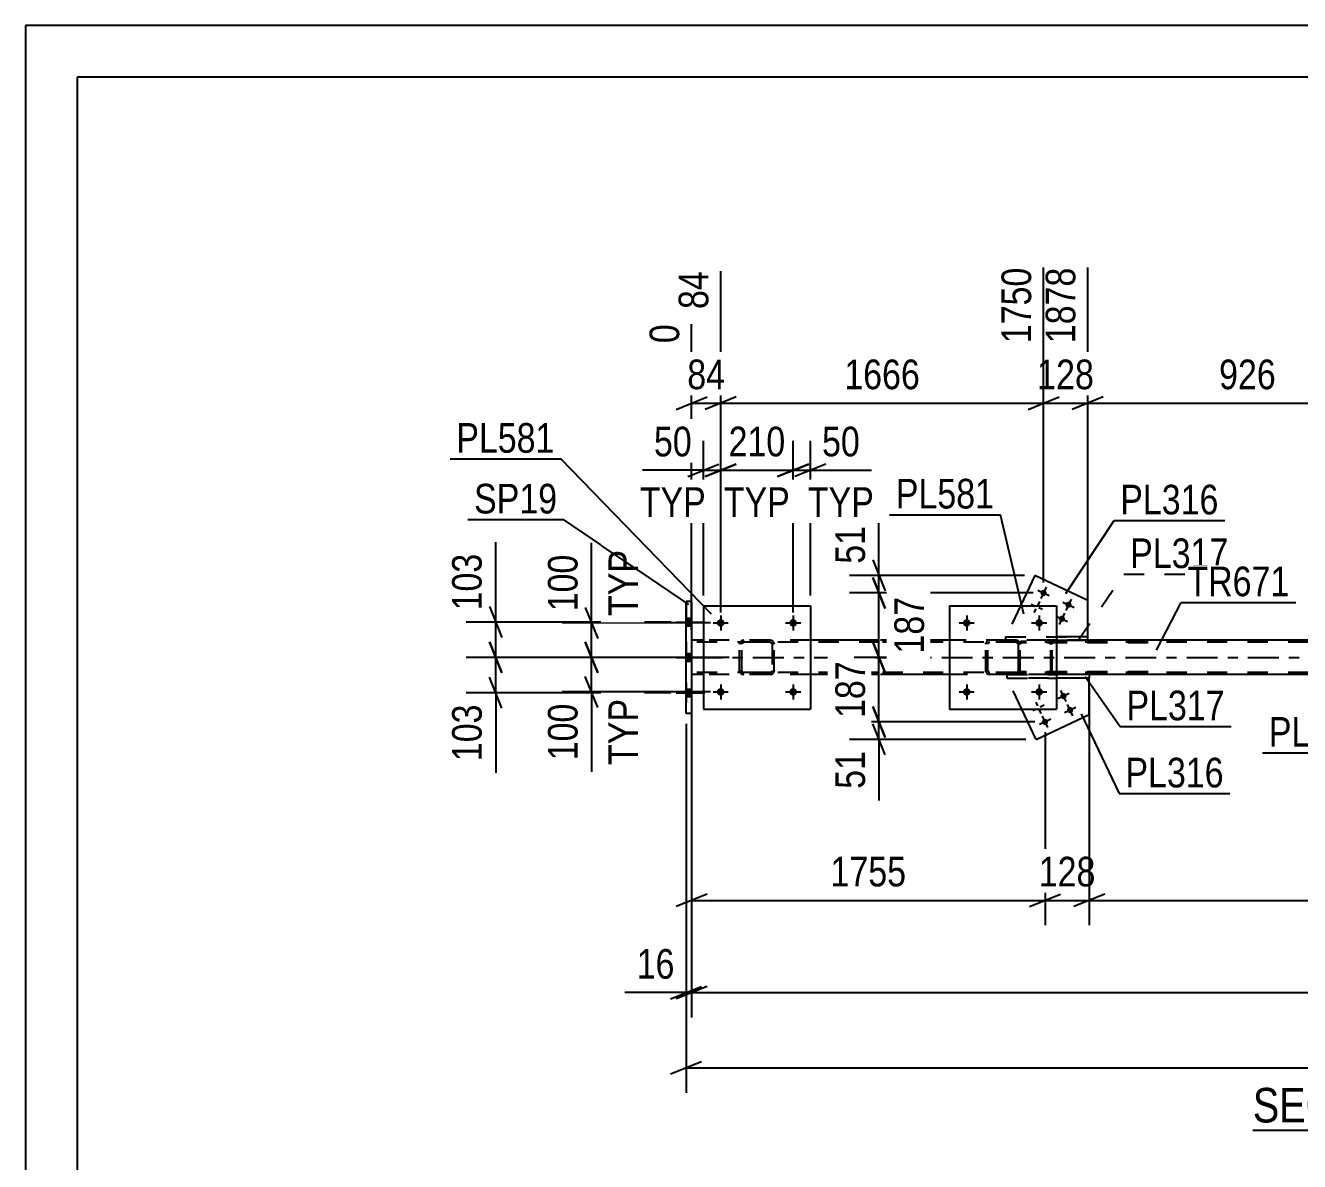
# Model space of a CAD drawing. Header units: millimetres. Extents: x 0 to 594, y 0 to 420.
# Drawn here: x 0 to 123.1, y 310.2 to 420 of the extents above; entities that cross this region are included whole.
import ezdxf

# ---------------------------------------------------------------- set-up
doc = ezdxf.new("R2010")
doc.units = ezdxf.units.MM
doc.linetypes.add('DXK_LINE_DOT2', pattern=[3.9198, 1.9599, -1.9599])
doc.linetypes.add('DXK_LINE_DOT3', pattern=[5.9187, 2.979, -0.9799, 0.9799, -0.9799])
doc.styles.add('Arial Narrow', font='ARIALN.TTF', dxfattribs={"height": 0.2})

# ---------------------------------------------------------------- blocks, each defined once
blk = doc.blocks.new('Unknown-570345859-1135')
at = {"color": 5, "linetype": 'Continuous'}
for p, q in [((594, 420), (0, 420)), ((0, 420), (0, 0)), ((589, 415), (5, 415)), ((5, 415), (5, 5))]:
    blk.add_line(p, q, dxfattribs=at)
blk = doc.blocks.new('Unknown-570345859-11 - 4069')
at = {"color": 6, "linetype": 'Continuous'}
blk.add_line((118.58, 313.21), (146.22, 313.21), dxfattribs=at)
at = {"color": 0, "linetype": 'Continuous'}
for points in [[(136.69, 313.96), (136.69, 317.46), (118.58, 317.46), (118.58, 313.96)], [(140.29, 313.96), (140.29, 317.46), (137.74, 317.46), (137.74, 313.96)], [(142.62, 313.96), (142.62, 317.46), (141.34, 317.46), (141.34, 313.96)], [(146.22, 313.96), (146.22, 317.46), (143.67, 317.46), (143.67, 313.96)]]:
    blk.add_wipeout(points, dxfattribs=at)
at = {"color": 7, "linetype": 'Continuous', "style": 'Arial Narrow'}
for s, p in [('SECTION ', (118.58, 313.96)), ('A', (137.74, 313.96)), ('A', (143.67, 313.96)), ('-', (141.34, 313.96))]:
    blk.add_text(s, height=3.34, dxfattribs=at).set_placement(p)
blk = doc.blocks.new('Bolt-570345859-4211 - 4069')
at = {"linetype": 'Continuous'}
for points in [[(67.54, 355.58, -1), (66.8, 355.58, -1)], [(74.54, 355.58, -1), (73.8, 355.58, -1)]]:
    blk.add_hatch(color=1, dxfattribs=at).paths.add_polyline_path(points)
at = {"color": 1, "linetype": 'Continuous'}
for p, q in [((67.17, 356.31), (67.17, 354.85)), ((74.17, 356.31), (74.17, 354.85)), ((66.44, 355.58), (67.9, 355.58)), ((73.44, 355.58), (74.9, 355.58))]:
    blk.add_line(p, q, dxfattribs=at)
blk = doc.blocks.new('Part-570345859-4205 - 4069')
at = {"color": 7, "linetype": 'DXK_LINE_DOT2'}
for p, q in [((69, 360.18), (69.03, 360.33)), ((69.03, 360.33), (69, 360.18)), ((69, 357.65), (69, 360.18)), ((69.2, 360.18), (69.22, 360.26)), ((69.2, 357.65), (69.2, 360.18)), ((69.22, 360.26), (69.26, 360.32)), ((69.25, 360.55), (69.4, 360.58)), ((69.4, 360.58), (69.25, 360.55)), ((69.26, 360.32), (69.33, 360.36)), ((69.33, 360.36), (69.4, 360.38)), ((71.94, 360.58), (69.4, 360.58)), ((71.94, 360.38), (69.4, 360.38)), ((71.94, 360.58), (72.09, 360.55)), ((72.09, 360.55), (71.94, 360.58)), ((71.94, 360.38), (72.01, 360.36)), ((72.01, 360.36), (72.08, 360.32)), ((72.08, 360.32), (72.12, 360.26)), ((72.12, 360.26), (72.14, 360.18)), ((72.14, 360.18), (72.14, 357.65)), ((72.31, 360.33), (72.34, 360.18)), ((72.34, 360.18), (72.31, 360.33)), ((72.34, 357.65), (72.34, 360.18)), ((69.03, 357.49), (69, 357.65)), ((69, 357.65), (69.03, 357.49)), ((69.22, 357.57), (69.2, 357.65)), ((69.26, 357.5), (69.22, 357.57)), ((69.4, 357.25), (69.25, 357.28)), ((69.25, 357.28), (69.4, 357.25)), ((69.33, 357.46), (69.26, 357.5)), ((69.4, 357.45), (69.33, 357.46)), ((71.94, 357.45), (69.4, 357.45)), ((71.94, 357.25), (69.4, 357.25)), ((72.01, 357.46), (71.94, 357.45)), ((72.09, 357.28), (71.94, 357.25)), ((71.94, 357.25), (72.09, 357.28)), ((72.08, 357.5), (72.01, 357.46)), ((72.12, 357.57), (72.08, 357.5)), ((72.14, 357.65), (72.12, 357.57)), ((72.34, 357.65), (72.31, 357.49)), ((72.31, 357.49), (72.34, 357.65))]:
    blk.add_line(p, q, dxfattribs=at)
at = {"color": 7, "linetype": 'DXK_LINE_DOT3'}
blk.add_line((70.67, 358.91), (70.67, 358.91), dxfattribs=at)
at = {"color": 7, "linetype": 'DXK_LINE_DOT2'}
for centre, start, end in [((69.4, 360.18), 112.5, 157.5), ((69.4, 360.18), 112.5, 157.5), ((71.94, 360.18), 22.5, 67.5), ((71.94, 360.18), 22.5, 67.5), ((69.4, 357.65), 202.5, 247.5), ((69.4, 357.65), 202.5, 247.5), ((71.94, 357.65), 292.5, 337.5), ((71.94, 357.65), 292.5, 337.5)]:
    blk.add_arc(centre, 0.4, start, end, dxfattribs=at)
blk = doc.blocks.new('Bolt-570345859-4085 - 4069')
at = {"linetype": 'Continuous'}
for points in [[(100.01, 355.05, -1), (100.56, 355.31, -1)], [(100.65, 353.69, -1), (101.2, 353.95, -1)], [(98.24, 352.55, -1), (98.78, 352.81, -1)]]:
    blk.add_hatch(color=1, dxfattribs=at).paths.add_polyline_path(points)
at = {"color": 1, "linetype": 'Continuous'}
for p, q in [((97.62, 354.58), (97.79, 354.22)), ((100.83, 355.43), (99.74, 354.92)), ((100.54, 354.64), (100.03, 355.72)), ((97.33, 353.78), (97.69, 353.95)), ((98.13, 353.5), (97.96, 353.86)), ((98.42, 354.3), (98.05, 354.12)), ((101.47, 354.08), (100.38, 353.57)), ((101.18, 353.28), (100.67, 354.36)), ((99.06, 352.94), (97.97, 352.43)), ((98.77, 352.14), (98.26, 353.23))]:
    blk.add_line(p, q, dxfattribs=at)
blk = doc.blocks.new('Part-570345859-4092 - 4069')
at = {"color": 7, "linetype": 'DXK_LINE_DOT2'}
for p, q in [((94.86, 356.91), (94.86, 357.25)), ((94.86, 357.25), (99.6, 357.25)), ((94.86, 356.91), (99.6, 356.91))]:
    blk.add_line(p, q, dxfattribs=at)
at = {"color": 2, "linetype": 'Continuous'}
for p, q in [((102.78, 357.25), (99.6, 357.25)), ((102.78, 357.25), (102.78, 356.91)), ((102.78, 356.91), (99.6, 356.91))]:
    blk.add_line(p, q, dxfattribs=at)
blk = doc.blocks.new('Bolt-570345859-4136 - 4069')
at = {"linetype": 'Continuous'}
for points in [[(91.3, 355.58, -1), (90.57, 355.58, -1)], [(98.3, 355.58, -1), (97.57, 355.58, -1)]]:
    blk.add_hatch(color=1, dxfattribs=at).paths.add_polyline_path(points)
at = {"color": 1, "linetype": 'Continuous'}
for p, q in [((90.94, 356.31), (90.94, 354.85)), ((97.94, 356.31), (97.94, 354.85)), ((90.2, 355.58), (91.67, 355.58)), ((97.2, 355.58), (98.67, 355.58))]:
    blk.add_line(p, q, dxfattribs=at)
blk = doc.blocks.new('Part-570345859-4097 - 4069')
at = {"color": 2, "linetype": 'Continuous'}
for p, q in [((97.51, 366.84), (96.12, 363.91)), ((102.63, 364.42), (97.51, 366.84)), ((102.63, 360.91), (102.63, 364.42))]:
    blk.add_line(p, q, dxfattribs=at)
at = {"color": 7, "linetype": 'DXK_LINE_DOT2'}
for p, q in [((96.12, 363.91), (94.7, 360.91)), ((94.7, 360.91), (102.63, 360.91))]:
    blk.add_line(p, q, dxfattribs=at)
blk = doc.blocks.new('Part-570345859-4113 - 4069')
at = {"color": 2, "linetype": 'Continuous'}
for p, q in [((65.5, 360.58), (64.36, 360.58)), ((82.5, 360.58), (75.84, 360.58)), ((89.27, 360.58), (82.6, 360.58)), ((131.84, 360.58), (102.63, 360.58)), ((65.5, 357.25), (64.36, 357.25)), ((82.5, 357.25), (75.84, 357.25)), ((89.27, 357.25), (82.6, 357.25)), ((131.84, 357.25), (102.78, 357.25))]:
    blk.add_line(p, q, dxfattribs=at)
at = {"color": 7, "linetype": 'DXK_LINE_DOT2'}
for p, q in [((64.36, 360.58), (64.36, 357.25)), ((82.5, 360.38), (64.36, 360.38)), ((75.84, 360.58), (65.5, 360.58)), ((210.19, 360.38), (82.6, 360.38)), ((102.63, 360.58), (89.27, 360.58)), ((82.5, 357.45), (64.36, 357.45)), ((75.84, 357.25), (65.5, 357.25)), ((210.19, 357.45), (82.6, 357.45)), ((102.78, 357.25), (89.27, 357.25))]:
    blk.add_line(p, q, dxfattribs=at)
at = {"color": 7, "linetype": 'DXK_LINE_DOT3'}
for p, q in [((64.36, 358.91), (82.5, 358.91)), ((82.6, 358.91), (210.19, 358.91))]:
    blk.add_line(p, q, dxfattribs=at)
blk = doc.blocks.new('Bolt-570345859-4114 - 4069')
at = {"linetype": 'Continuous'}
for points in [[(64.36, 361.96), (64.36, 362.7), (63.83, 362.7), (63.83, 361.96)], [(64.36, 361.96), (64.36, 362.7), (63.83, 362.7), (63.83, 361.96)], [(64.36, 361.96), (64.36, 362.7), (63.83, 362.7), (63.83, 361.96)], [(64.36, 358.55), (64.36, 359.28), (63.83, 359.28), (63.83, 358.55)], [(64.36, 358.55), (64.36, 359.28), (63.83, 359.28), (63.83, 358.55)], [(64.36, 355.13), (64.36, 355.86), (63.83, 355.86), (63.83, 355.13)], [(64.36, 355.13), (64.36, 355.86), (63.83, 355.86), (63.83, 355.13)], [(64.36, 355.13), (64.36, 355.86), (63.83, 355.86), (63.83, 355.13)]]:
    blk.add_hatch(color=1, dxfattribs=at).paths.add_polyline_path(points)
at = {"color": 1, "linetype": 'Continuous'}
for p, q in [((62.86, 362.33), (65.63, 362.33)), ((62.86, 362.33), (65.63, 362.33)), ((62.86, 362.33), (65.63, 362.33)), ((63.83, 362.7), (64.36, 362.7)), ((63.83, 362.7), (64.36, 362.7)), ((63.83, 362.7), (64.36, 362.7)), ((63.83, 361.96), (64.36, 361.96)), ((63.83, 361.96), (64.36, 361.96)), ((63.83, 361.96), (64.36, 361.96)), ((62.86, 358.91), (65.63, 358.91)), ((62.86, 358.91), (65.63, 358.91)), ((63.83, 359.28), (64.36, 359.28)), ((63.83, 359.28), (64.36, 359.28)), ((63.83, 358.55), (64.36, 358.55)), ((63.83, 358.55), (64.36, 358.55)), ((63.83, 355.86), (64.36, 355.86)), ((63.83, 355.86), (64.36, 355.86)), ((63.83, 355.86), (64.36, 355.86)), ((62.86, 355.5), (65.63, 355.5)), ((62.86, 355.5), (65.63, 355.5)), ((62.86, 355.5), (65.63, 355.5)), ((63.83, 355.13), (64.36, 355.13)), ((63.83, 355.13), (64.36, 355.13)), ((63.83, 355.13), (64.36, 355.13))]:
    blk.add_line(p, q, dxfattribs=at)
blk = doc.blocks.new('Part-570345859-4128 - 4069')
at = {"color": 7, "linetype": 'DXK_LINE_DOT2'}
for p in [(102.78, 356.91), (96.27, 353.91)]:
    blk.add_line(p, (94.86, 356.91), dxfattribs=at)
at = {"color": 2, "linetype": 'Continuous'}
for p, q in [((102.78, 353.41), (102.78, 356.91)), ((97.66, 350.99), (96.27, 353.91)), ((97.66, 350.99), (102.78, 353.41))]:
    blk.add_line(p, q, dxfattribs=at)
blk = doc.blocks.new('Bolt-570345859-4134 - 4069')
at = {"linetype": 'Continuous'}
for points in [[(98.63, 365.02, -1), (98.09, 365.28, -1)], [(101.04, 363.88, -1), (100.5, 364.13, -1)], [(100.4, 362.52, -1), (99.86, 362.78, -1)]]:
    blk.add_hatch(color=1, dxfattribs=at).paths.add_polyline_path(points)
at = {"color": 1, "linetype": 'Continuous'}
for p, q in [((98.62, 365.69), (98.11, 364.61)), ((97.82, 365.4), (98.91, 364.89)), ((101.03, 364.55), (100.52, 363.46)), ((97.18, 364.05), (97.54, 363.88)), ((97.46, 363.25), (97.64, 363.61)), ((97.98, 364.33), (97.81, 363.97)), ((98.26, 363.54), (97.9, 363.71)), ((100.39, 363.19), (99.87, 362.11)), ((100.23, 364.26), (101.32, 363.75)), ((99.59, 362.91), (100.67, 362.39))]:
    blk.add_line(p, q, dxfattribs=at)
blk = doc.blocks.new('Bolt-570345859-4135 - 4069')
at = {"linetype": 'Continuous'}
for points in [[(91.3, 362.25, -1), (90.57, 362.25, -1)], [(98.3, 362.25, -1), (97.57, 362.25, -1)]]:
    blk.add_hatch(color=1, dxfattribs=at).paths.add_polyline_path(points)
at = {"color": 1, "linetype": 'Continuous'}
for p, q in [((90.2, 362.25), (91.67, 362.25)), ((90.94, 362.98), (90.94, 361.51)), ((97.2, 362.25), (98.67, 362.25)), ((97.94, 362.98), (97.94, 361.51))]:
    blk.add_line(p, q, dxfattribs=at)
blk = doc.blocks.new('Bolt-570345859-4212 - 4069')
at = {"linetype": 'Continuous'}
for points in [[(67.54, 362.25, -1), (66.8, 362.25, -1)], [(74.54, 362.25, -1), (73.8, 362.25, -1)]]:
    blk.add_hatch(color=1, dxfattribs=at).paths.add_polyline_path(points)
at = {"color": 1, "linetype": 'Continuous'}
for p, q in [((66.44, 362.25), (67.9, 362.25)), ((67.17, 362.98), (67.17, 361.51)), ((73.44, 362.25), (74.9, 362.25)), ((74.17, 362.98), (74.17, 361.51))]:
    blk.add_line(p, q, dxfattribs=at)
blk = doc.blocks.new('Part-570345859-4148 - 4069')
at = {"color": 7, "linetype": 'DXK_LINE_DOT2'}
for p, q in [((94.7, 360.91), (94.7, 360.58)), ((94.7, 360.91), (99.6, 360.91)), ((99.6, 360.58), (94.7, 360.58))]:
    blk.add_line(p, q, dxfattribs=at)
at = {"color": 2, "linetype": 'Continuous'}
for p, q in [((102.63, 360.91), (99.6, 360.91)), ((102.63, 360.58), (102.63, 360.91)), ((99.6, 360.58), (102.63, 360.58))]:
    blk.add_line(p, q, dxfattribs=at)
blk = doc.blocks.new('Part-570345859-4153 - 4069')
at = {"color": 2, "linetype": 'Continuous'}
for p, q in [((89.27, 363.91), (89.27, 353.91)), ((89.27, 363.91), (99.6, 363.91)), ((99.6, 363.91), (99.6, 353.91)), ((89.27, 353.91), (99.6, 353.91))]:
    blk.add_line(p, q, dxfattribs=at)
blk = doc.blocks.new('Part-570345859-4154 - 4069')
at = {"color": 7, "linetype": 'DXK_LINE_DOT2'}
for p, q in [((92.77, 360.18), (92.8, 360.33)), ((92.8, 360.33), (92.77, 360.18)), ((92.77, 357.65), (92.77, 360.18)), ((92.97, 360.18), (92.98, 360.26)), ((92.97, 357.65), (92.97, 360.18)), ((92.98, 360.26), (93.03, 360.32)), ((93.02, 360.55), (93.17, 360.58)), ((93.17, 360.58), (93.02, 360.55)), ((93.03, 360.32), (93.09, 360.36)), ((93.09, 360.36), (93.17, 360.38)), ((95.7, 360.58), (93.17, 360.58)), ((95.7, 360.38), (93.17, 360.38)), ((95.7, 360.58), (95.86, 360.55)), ((95.86, 360.55), (95.7, 360.58)), ((95.7, 360.38), (95.78, 360.36)), ((95.78, 360.36), (95.84, 360.32)), ((95.84, 360.32), (95.89, 360.26)), ((95.89, 360.26), (95.9, 360.18)), ((95.9, 360.18), (95.9, 357.65)), ((96.07, 360.33), (96.1, 360.18)), ((96.1, 360.18), (96.07, 360.33)), ((96.1, 357.65), (96.1, 360.18)), ((92.8, 357.49), (92.77, 357.65)), ((92.77, 357.65), (92.8, 357.49)), ((92.98, 357.57), (92.97, 357.65)), ((93.03, 357.5), (92.98, 357.57)), ((93.17, 357.25), (93.02, 357.28)), ((93.02, 357.28), (93.17, 357.25)), ((93.09, 357.46), (93.03, 357.5)), ((93.17, 357.45), (93.09, 357.46)), ((95.7, 357.45), (93.17, 357.45)), ((95.7, 357.25), (93.17, 357.25)), ((95.78, 357.46), (95.7, 357.45)), ((95.86, 357.28), (95.7, 357.25)), ((95.7, 357.25), (95.86, 357.28)), ((95.84, 357.5), (95.78, 357.46)), ((95.89, 357.57), (95.84, 357.5)), ((95.9, 357.65), (95.89, 357.57)), ((96.1, 357.65), (96.07, 357.49)), ((96.07, 357.49), (96.1, 357.65))]:
    blk.add_line(p, q, dxfattribs=at)
at = {"color": 7, "linetype": 'DXK_LINE_DOT3'}
blk.add_line((94.44, 358.91), (94.44, 358.91), dxfattribs=at)
at = {"color": 7, "linetype": 'DXK_LINE_DOT2'}
for centre, start, end in [((93.17, 360.18), 112.5, 157.5), ((93.17, 360.18), 112.5, 157.5), ((95.7, 360.18), 22.5, 67.5), ((95.7, 360.18), 22.5, 67.5), ((93.17, 357.65), 202.5, 247.5), ((93.17, 357.65), 202.5, 247.5), ((95.7, 357.65), 292.5, 337.5), ((95.7, 357.65), 292.5, 337.5)]:
    blk.add_arc(centre, 0.4, start, end, dxfattribs=at)
blk = doc.blocks.new('Part-570345859-4181 - 4069')
at = {"color": 2, "linetype": 'Continuous'}
for p, q in [((64.36, 364.33), (63.83, 364.33)), ((63.83, 353.5), (63.83, 364.33)), ((64.36, 364.33), (64.36, 353.5)), ((64.36, 353.5), (63.83, 353.5))]:
    blk.add_line(p, q, dxfattribs=at)
at = {"color": 7, "linetype": 'DXK_LINE_DOT2'}
for p, q in [((63.83, 364.33), (63.83, 353.5)), ((64.36, 364.33), (64.36, 353.5))]:
    blk.add_line(p, q, dxfattribs=at)
blk = doc.blocks.new('Part-570345859-4183 - 4069')
at = {"color": 7, "linetype": 'DXK_LINE_DOT2'}
for p, q in [((95.97, 360.27), (95.95, 360.17)), ((95.95, 357.66), (95.95, 360.17)), ((96.09, 360.17), (96.1, 360.22)), ((96.09, 357.66), (96.09, 360.17)), ((96.1, 360.22), (96.13, 360.27)), ((96.23, 360.44), (96.12, 360.42)), ((96.13, 360.27), (96.18, 360.3)), ((96.18, 360.3), (96.23, 360.31)), ((108.47, 360.44), (96.23, 360.44)), ((108.47, 360.31), (96.23, 360.31)), ((99.02, 360.42), (98.91, 360.44)), ((98.91, 360.31), (98.96, 360.3)), ((98.96, 360.3), (99.01, 360.27)), ((99.01, 360.27), (99.04, 360.22)), ((99.04, 360.22), (99.05, 360.17)), ((99.05, 357.66), (99.05, 360.17)), ((99.19, 360.17), (99.17, 360.27)), ((99.19, 357.66), (99.19, 360.17)), ((95.95, 357.66), (95.97, 357.55)), ((96.1, 357.6), (96.09, 357.66)), ((96.13, 357.56), (96.1, 357.6)), ((96.12, 357.41), (96.23, 357.39)), ((96.18, 357.53), (96.13, 357.56)), ((96.23, 357.52), (96.18, 357.53)), ((108.47, 357.52), (96.23, 357.52)), ((108.47, 357.39), (96.23, 357.39)), ((98.96, 357.53), (98.91, 357.52)), ((98.91, 357.39), (99.02, 357.41)), ((99.01, 357.56), (98.96, 357.53)), ((99.04, 357.6), (99.01, 357.56)), ((99.05, 357.66), (99.04, 357.6)), ((99.17, 357.55), (99.19, 357.66))]:
    blk.add_line(p, q, dxfattribs=at)
for centre, start, end in [((96.22, 360.16), 110.7583, 155.68), ((98.92, 360.16), 24.3199, 69.2417), ((96.22, 357.67), 204.3199, 249.2417), ((98.92, 357.67), 290.7583, 335.68)]:
    blk.add_arc(centre, 0.276, start, end, dxfattribs=at)
blk = doc.blocks.new('Part-570345859-4210 - 4069')
at = {"color": 2, "linetype": 'Continuous'}
for p, q in [((65.5, 363.91), (65.5, 353.91)), ((65.5, 363.91), (75.84, 363.91)), ((75.84, 363.91), (75.84, 353.91)), ((65.5, 353.91), (75.84, 353.91))]:
    blk.add_line(p, q, dxfattribs=at)
blk = doc.blocks.new('StraightDimension-570345859-4450 - 4069')
at = {"color": 7, "linetype": 'Continuous'}
for p, q in [((82.46, 366.84), (82.46, 372.75)), ((82.46, 366.84), (82.46, 372.75)), ((81.86, 368.34), (83.06, 365.34)), ((96.51, 366.84), (79.61, 366.84)), ((82.46, 365.15), (82.46, 366.84)), ((83.06, 363.65), (81.86, 366.65)), ((97.36, 365.15), (79.61, 365.15))]:
    blk.add_line(p, q, dxfattribs=at)
at = {"color": 0}
blk.add_wipeout([(81.71, 372.23), (77.51, 372.23), (77.51, 367.37), (81.71, 367.37)], dxfattribs=at)
at = {"color": 3, "style": 'Arial Narrow'}
blk.add_text('51', height=2.863, rotation=90.0002, dxfattribs=at).set_placement((81.11, 367.97))
blk = doc.blocks.new('StraightDimension-570345859-4525 - 4069')
at = {"color": 7, "linetype": 'Continuous'}
for p, q in [((74.17, 363.25), (74.17, 379.85)), ((75.84, 364.91), (75.84, 379.85)), ((72.67, 376.4), (75.67, 377.6)), ((74.17, 377), (75.84, 377)), ((77.34, 377.6), (74.34, 376.4)), ((75.84, 377), (81.74, 377)), ((75.84, 377), (81.74, 377))]:
    blk.add_line(p, q, dxfattribs=at)
at = {"color": 0}
blk.add_wipeout([(81.22, 377.75), (81.22, 381.95), (76.36, 381.95), (76.36, 377.75)], dxfattribs=at)
at = {"color": 0, "linetype": 'Continuous'}
blk.add_wipeout([(82.58, 371.9), (82.58, 376.1), (74.99, 376.1), (74.99, 371.9)], dxfattribs=at)
at = {"color": 3, "style": 'Arial Narrow'}
blk.add_text('50', height=2.863, dxfattribs=at).set_placement((76.96, 378.35))
at = {"color": 3, "linetype": 'Continuous', "style": 'Arial Narrow'}
blk.add_text('TYP', height=2.863, dxfattribs=at).set_placement((75.59, 372.5))
blk = doc.blocks.new('StraightDimension-570345859-4388 - 4069')
at = {"color": 7, "linetype": 'Continuous'}
for p, q in [((45.43, 362.33), (45.43, 370.07)), ((45.43, 362.33), (45.43, 370.07)), ((44.83, 363.83), (46.03, 360.83)), ((62.34, 362.33), (42.58, 362.33)), ((45.43, 358.91), (45.43, 362.33)), ((46.03, 357.41), (44.83, 360.41)), ((62.34, 358.91), (42.58, 358.91))]:
    blk.add_line(p, q, dxfattribs=at)
at = {"color": 0}
blk.add_wipeout([(44.68, 369.54), (40.48, 369.54), (40.48, 362.86), (44.68, 362.86)], dxfattribs=at)
at = {"color": 3, "style": 'Arial Narrow'}
blk.add_text('103', height=2.863, rotation=90.0002, dxfattribs=at).set_placement((44.08, 363.46))
blk = doc.blocks.new('StraightDimension-570345859-4284 - 4069')
at = {"color": 7, "linetype": 'Continuous'}
for p, q in [((102.63, 361.91), (102.63, 396.6)), ((133.5, 363.25), (133.5, 392.1)), ((104.13, 384.09), (101.13, 382.89)), ((132, 382.89), (135, 384.09)), ((102.63, 383.49), (133.5, 383.49))]:
    blk.add_line(p, q, dxfattribs=at)
at = {"color": 0}
blk.add_wipeout([(121.41, 384.24), (121.41, 388.44), (114.72, 388.44), (114.72, 384.24)], dxfattribs=at)
at = {"color": 3, "style": 'Arial Narrow'}
blk.add_text('926', height=2.863, dxfattribs=at).set_placement((115.32, 384.84))
at = {"color": 0, "linetype": 'Continuous'}
blk.add_wipeout([(132.9, 392.7), (128.7, 392.7), (128.7, 384.19), (132.9, 384.19)], dxfattribs=at)
at = {"color": 3, "linetype": 'Continuous', "style": 'Arial Narrow'}
blk.add_text('2804', height=2.863, rotation=90.0002, dxfattribs=at).set_placement((132.3, 384.79))
blk = doc.blocks.new('StraightDimension-570345859-4293 - 4069')
at = {"color": 7, "linetype": 'Continuous'}
for p, q in [((98.36, 366.15), (98.36, 396.6)), ((102.63, 361.91), (102.63, 396.6)), ((96.86, 382.89), (99.86, 384.09)), ((104.13, 384.09), (101.13, 382.89)), ((98.36, 383.49), (102.63, 383.49))]:
    blk.add_line(p, q, dxfattribs=at)
at = {"color": 0}
blk.add_wipeout([(103.84, 384.24), (103.84, 388.44), (97.15, 388.44), (97.15, 384.24)], dxfattribs=at)
at = {"color": 3, "style": 'Arial Narrow'}
blk.add_text('128', height=2.863, dxfattribs=at).set_placement((97.75, 384.84))
at = {"color": 0, "linetype": 'Continuous'}
blk.add_wipeout([(102.03, 397.2), (97.83, 397.2), (97.83, 388.69), (102.03, 388.69)], dxfattribs=at)
at = {"color": 3, "linetype": 'Continuous', "style": 'Arial Narrow'}
blk.add_text('1878', height=2.863, rotation=90.0002, dxfattribs=at).set_placement((101.43, 389.29))
blk = doc.blocks.new('StraightDimension-570345859-4299 - 4069')
at = {"color": 7, "linetype": 'Continuous'}
for p, q in [((98.36, 366.15), (98.36, 396.6)), ((67.17, 363.25), (67.17, 396.25)), ((68.67, 384.09), (65.67, 382.89)), ((96.86, 382.89), (99.86, 384.09)), ((67.17, 383.49), (98.36, 383.49))]:
    blk.add_line(p, q, dxfattribs=at)
at = {"color": 0}
blk.add_wipeout([(87.02, 384.24), (87.02, 388.44), (78.51, 388.44), (78.51, 384.24)], dxfattribs=at)
at = {"color": 3, "style": 'Arial Narrow'}
blk.add_text('1666', height=2.863, dxfattribs=at).set_placement((79.11, 384.84))
at = {"color": 0, "linetype": 'Continuous'}
blk.add_wipeout([(97.76, 397.2), (93.56, 397.2), (93.56, 388.69), (97.76, 388.69)], dxfattribs=at)
at = {"color": 3, "linetype": 'Continuous', "style": 'Arial Narrow'}
blk.add_text('1750', height=2.863, rotation=90.0002, dxfattribs=at).set_placement((97.16, 389.29))
blk = doc.blocks.new('StraightDimension-570345859-4310 - 4069')
at = {"color": 7, "linetype": 'Continuous'}
for p, q in [((67.17, 363.25), (67.17, 396.25)), ((64.36, 361.58), (64.36, 391.12)), ((62.86, 382.89), (65.86, 384.09)), ((68.67, 384.09), (65.67, 382.89)), ((64.36, 383.49), (67.17, 383.49))]:
    blk.add_line(p, q, dxfattribs=at)
at = {"color": 0, "linetype": 'Continuous'}
blk.add_wipeout([(66.57, 396.85), (62.37, 396.85), (62.37, 391.99), (66.57, 391.99)], dxfattribs=at)
at = {"color": 0}
blk.add_wipeout([(68.19, 384.24), (68.19, 388.44), (63.34, 388.44), (63.34, 384.24)], dxfattribs=at)
at = {"color": 3, "linetype": 'Continuous', "style": 'Arial Narrow'}
blk.add_text('84', height=2.863, rotation=90.0002, dxfattribs=at).set_placement((65.97, 392.59))
at = {"color": 3, "style": 'Arial Narrow'}
blk.add_text('84', height=2.863, dxfattribs=at).set_placement((63.94, 384.84))
at = {"color": 0, "linetype": 'Continuous'}
blk.add_wipeout([(63.76, 391.72), (59.56, 391.72), (59.56, 388.69), (63.76, 388.69)], dxfattribs=at)
at = {"color": 3, "linetype": 'Continuous', "style": 'Arial Narrow'}
blk.add_text('0', height=2.86, rotation=90.0002, dxfattribs=at).set_placement((63.16, 389.29))
blk = doc.blocks.new('StraightDimension-570345859-4320 - 4069')
at = {"color": 7, "linetype": 'Continuous'}
for p, q in [((64.36, 356.25), (64.36, 333.03)), ((98.51, 351.68), (98.51, 333.03)), ((65.86, 336.03), (62.86, 334.83)), ((64.36, 335.43), (98.51, 335.43)), ((97.01, 334.83), (100.01, 336.03))]:
    blk.add_line(p, q, dxfattribs=at)
at = {"color": 0}
blk.add_wipeout([(85.69, 336.18), (85.69, 340.38), (77.18, 340.38), (77.18, 336.18)], dxfattribs=at)
at = {"color": 3, "style": 'Arial Narrow'}
blk.add_text('1755', height=2.863, dxfattribs=at).set_placement((77.78, 336.78))
blk = doc.blocks.new('StraightDimension-570345859-4326 - 4069')
at = {"color": 7, "linetype": 'Continuous'}
for p, q in [((102.78, 355.91), (102.78, 333.03)), ((98.51, 351.68), (98.51, 333.03)), ((97.01, 334.83), (100.01, 336.03)), ((98.51, 335.43), (102.78, 335.43)), ((104.28, 336.03), (101.28, 334.83))]:
    blk.add_line(p, q, dxfattribs=at)
at = {"color": 0}
blk.add_wipeout([(103.99, 336.18), (103.99, 340.38), (97.3, 340.38), (97.3, 336.18)], dxfattribs=at)
at = {"color": 3, "style": 'Arial Narrow'}
blk.add_text('128', height=2.863, dxfattribs=at).set_placement((97.9, 336.78))
blk = doc.blocks.new('StraightDimension-570345859-4332 - 4069')
at = {"color": 7, "linetype": 'Continuous'}
for p, q in [((102.78, 355.91), (102.78, 333.03)), ((162.91, 350.62), (162.91, 333.03)), ((104.28, 336.03), (101.28, 334.83)), ((102.78, 335.43), (162.91, 335.43)), ((161.41, 334.83), (164.41, 336.03))]:
    blk.add_line(p, q, dxfattribs=at)
at = {"color": 0}
blk.add_wipeout([(137.1, 336.18), (137.1, 340.38), (128.59, 340.38), (128.59, 336.18)], dxfattribs=at)
at = {"color": 3, "style": 'Arial Narrow'}
blk.add_text('1804', height=2.863, dxfattribs=at).set_placement((129.19, 336.78))
blk = doc.blocks.new('StraightDimension-570345859-4357 - 4069')
at = {"color": 7, "linetype": 'Continuous'}
for p, q in [((63.83, 352.5), (63.83, 324.11)), ((64.36, 352.5), (64.36, 324.11)), ((63.83, 326.51), (57.92, 326.51)), ((63.83, 326.51), (57.92, 326.51)), ((62.33, 325.91), (65.33, 327.11)), ((65.86, 327.11), (62.86, 325.91)), ((63.83, 326.51), (64.36, 326.51))]:
    blk.add_line(p, q, dxfattribs=at)
at = {"color": 0}
blk.add_wipeout([(63.3, 327.26), (63.3, 331.46), (58.45, 331.46), (58.45, 327.26)], dxfattribs=at)
at = {"color": 3, "style": 'Arial Narrow'}
blk.add_text('16', height=2.863, dxfattribs=at).set_placement((59.05, 327.86))
blk = doc.blocks.new('StraightDimension-570345859-4367 - 4069')
at = {"color": 7, "linetype": 'Continuous'}
for p, q in [((64.36, 352.5), (64.36, 324.11)), ((65.86, 327.11), (62.86, 325.91)), ((64.36, 326.51), (210.19, 326.51))]:
    blk.add_line(p, q, dxfattribs=at)
blk = doc.blocks.new('StraightDimension-570345859-4398 - 4069')
at = {"color": 7, "linetype": 'Continuous'}
for p, q in [((44.83, 360.41), (46.03, 357.41)), ((62.34, 358.91), (42.58, 358.91)), ((45.43, 355.5), (45.43, 358.91)), ((46.03, 354), (44.83, 357)), ((62.34, 355.5), (42.58, 355.5)), ((45.43, 355.5), (45.43, 347.76)), ((45.43, 355.5), (45.43, 347.76))]:
    blk.add_line(p, q, dxfattribs=at)
at = {"color": 0}
blk.add_wipeout([(44.68, 354.97), (40.48, 354.97), (40.48, 348.29), (44.68, 348.29)], dxfattribs=at)
at = {"color": 3, "style": 'Arial Narrow'}
blk.add_text('103', height=2.863, rotation=90.0002, dxfattribs=at).set_placement((44.08, 348.89))
blk = doc.blocks.new('StraightDimension-570345859-4409 - 4069')
at = {"color": 7, "linetype": 'Continuous'}
for p, q in [((63.83, 352.5), (63.83, 316.83)), ((65.33, 319.83), (62.33, 318.63)), ((63.83, 319.23), (210.73, 319.23))]:
    blk.add_line(p, q, dxfattribs=at)
blk = doc.blocks.new('StraightDimension-570345859-4420 - 4069')
at = {"color": 7, "linetype": 'Continuous'}
for p, q in [((81.86, 354.18), (83.06, 351.18)), ((97.51, 352.68), (79.61, 352.68)), ((83.06, 349.49), (81.86, 352.49)), ((82.46, 350.99), (82.46, 352.68)), ((96.66, 350.99), (79.61, 350.99)), ((82.46, 350.99), (82.46, 345.08)), ((82.46, 350.99), (82.46, 345.08))]:
    blk.add_line(p, q, dxfattribs=at)
at = {"color": 0}
blk.add_wipeout([(81.71, 350.46), (77.51, 350.46), (77.51, 345.61), (81.71, 345.61)], dxfattribs=at)
at = {"color": 3, "style": 'Arial Narrow'}
blk.add_text('51', height=2.863, rotation=90.0002, dxfattribs=at).set_placement((81.11, 346.21))
blk = doc.blocks.new('StraightDimension-570345859-4430 - 4069')
at = {"color": 7, "linetype": 'Continuous'}
for p, q in [((81.86, 360.41), (83.06, 357.41)), ((84.21, 358.91), (79.61, 358.91)), ((82.46, 352.68), (82.46, 358.91)), ((83.06, 351.18), (81.86, 354.18)), ((97.51, 352.68), (79.61, 352.68))]:
    blk.add_line(p, q, dxfattribs=at)
at = {"color": 0}
blk.add_wipeout([(81.71, 359.14), (77.51, 359.14), (77.51, 352.46), (81.71, 352.46)], dxfattribs=at)
at = {"color": 3, "style": 'Arial Narrow'}
blk.add_text('187', height=2.863, rotation=90.0002, dxfattribs=at).set_placement((81.11, 353.06))
blk = doc.blocks.new('StraightDimension-570345859-4440 - 4069')
at = {"color": 7, "linetype": 'Continuous'}
for p, q in [((81.86, 366.65), (83.06, 363.65)), ((97.36, 365.15), (80.06, 365.15)), ((82.46, 358.91), (82.46, 365.15)), ((83.06, 357.41), (81.86, 360.41)), ((84.21, 358.91), (80.06, 358.91))]:
    blk.add_line(p, q, dxfattribs=at)
at = {"color": 0}
blk.add_wipeout([(87.41, 365.37), (83.21, 365.37), (83.21, 358.69), (87.41, 358.69)], dxfattribs=at)
at = {"color": 3, "style": 'Arial Narrow'}
blk.add_text('187', height=2.863, rotation=90.0002, dxfattribs=at).set_placement((86.81, 359.29))
blk = doc.blocks.new('StraightDimension-570345859-4538 - 4069')
at = {"color": 7, "linetype": 'Continuous'}
for p, q in [((67.17, 363.25), (67.17, 379.85)), ((74.17, 363.25), (74.17, 379.85)), ((65.67, 376.4), (68.67, 377.6)), ((67.17, 377), (74.17, 377)), ((75.67, 377.6), (72.67, 376.4))]:
    blk.add_line(p, q, dxfattribs=at)
at = {"color": 0}
blk.add_wipeout([(74.01, 377.75), (74.01, 381.95), (67.33, 381.95), (67.33, 377.75)], dxfattribs=at)
at = {"color": 0, "linetype": 'Continuous'}
blk.add_wipeout([(74.46, 371.9), (74.46, 376.1), (66.87, 376.1), (66.87, 371.9)], dxfattribs=at)
at = {"color": 3, "style": 'Arial Narrow'}
blk.add_text('210', height=2.863, dxfattribs=at).set_placement((67.93, 378.35))
at = {"color": 3, "linetype": 'Continuous', "style": 'Arial Narrow'}
blk.add_text('TYP', height=2.863, dxfattribs=at).set_placement((67.47, 372.5))
blk = doc.blocks.new('StraightDimension-570345859-4554 - 4069')
at = {"color": 7, "linetype": 'Continuous'}
for p, q in [((65.5, 364.91), (65.5, 379.85)), ((67.17, 363.25), (67.17, 379.85)), ((65.5, 377), (59.6, 377)), ((65.5, 377), (59.6, 377)), ((64, 376.4), (67, 377.6)), ((65.5, 377), (67.17, 377)), ((68.67, 377.6), (65.67, 376.4))]:
    blk.add_line(p, q, dxfattribs=at)
at = {"color": 0}
blk.add_wipeout([(64.98, 377.75), (64.98, 381.95), (60.12, 381.95), (60.12, 377.75)], dxfattribs=at)
at = {"color": 0, "linetype": 'Continuous'}
blk.add_wipeout([(66.34, 371.9), (66.34, 376.1), (58.75, 376.1), (58.75, 371.9)], dxfattribs=at)
at = {"color": 3, "style": 'Arial Narrow'}
blk.add_text('50', height=2.863, dxfattribs=at).set_placement((60.72, 378.35))
at = {"color": 3, "linetype": 'Continuous', "style": 'Arial Narrow'}
blk.add_text('TYP', height=2.863, dxfattribs=at).set_placement((59.35, 372.5))
blk = doc.blocks.new('StraightDimension-570345859-4569 - 4069')
at = {"color": 7, "linetype": 'Continuous'}
for p, q in [((54.69, 362.25), (54.69, 369.98)), ((54.69, 362.25), (54.69, 369.98)), ((54.09, 363.75), (55.29, 360.75)), ((66.17, 362.25), (51.84, 362.25)), ((54.69, 358.91), (54.69, 362.25)), ((55.29, 357.41), (54.09, 360.41)), ((68, 358.91), (51.84, 358.91))]:
    blk.add_line(p, q, dxfattribs=at)
at = {"color": 0}
blk.add_wipeout([(53.94, 369.46), (49.74, 369.46), (49.74, 362.77), (53.94, 362.77)], dxfattribs=at)
at = {"color": 0, "linetype": 'Continuous'}
blk.add_wipeout([(59.79, 369.91), (55.59, 369.91), (55.59, 362.32), (59.79, 362.32)], dxfattribs=at)
at = {"color": 3, "style": 'Arial Narrow'}
blk.add_text('100', height=2.863, rotation=90.0002, dxfattribs=at).set_placement((53.34, 363.37))
at = {"color": 3, "linetype": 'Continuous', "style": 'Arial Narrow'}
blk.add_text('TYP', height=2.863, rotation=90.0002, dxfattribs=at).set_placement((59.19, 362.92))
blk = doc.blocks.new('StraightDimension-570345859-4582 - 4069')
at = {"color": 7, "linetype": 'Continuous'}
for p, q in [((54.09, 360.41), (55.29, 357.41)), ((68, 358.91), (51.84, 358.91)), ((54.69, 355.58), (54.69, 358.91)), ((55.29, 354.08), (54.09, 357.08)), ((66.17, 355.58), (51.84, 355.58)), ((54.69, 355.58), (54.69, 347.85)), ((54.69, 355.58), (54.69, 347.85))]:
    blk.add_line(p, q, dxfattribs=at)
at = {"color": 0}
blk.add_wipeout([(53.94, 355.05), (49.74, 355.05), (49.74, 348.37), (53.94, 348.37)], dxfattribs=at)
at = {"color": 0, "linetype": 'Continuous'}
blk.add_wipeout([(59.79, 355.51), (55.59, 355.51), (55.59, 347.92), (59.79, 347.92)], dxfattribs=at)
at = {"color": 3, "linetype": 'Continuous', "style": 'Arial Narrow'}
blk.add_text('TYP', height=2.863, rotation=90.0002, dxfattribs=at).set_placement((59.19, 348.52))
at = {"color": 3, "style": 'Arial Narrow'}
blk.add_text('100', height=2.863, rotation=90.0002, dxfattribs=at).set_placement((53.34, 348.97))
blk = doc.blocks.new('Mark-570345859-4088 - 4069')
at = {"color": 0}
blk.add_wipeout([(115.88, 352.84), (115.88, 355.84), (106.37, 355.84), (106.37, 352.84)], dxfattribs=at)
blk.add_wipeout([(115.88, 352.84), (115.88, 355.84), (106.37, 355.84), (106.37, 352.84)], dxfattribs=at)
at = {"color": 30, "linetype": 'Continuous'}
for p, q in [((102.37, 357.06), (105.77, 352.24)), ((105.77, 352.24), (116.48, 352.24))]:
    blk.add_line(p, q, dxfattribs=at)
at = {"color": 3, "style": 'Arial Narrow'}
blk.add_text('PL317', height=2.863, dxfattribs=at).set_placement((106.37, 352.84))
blk = doc.blocks.new('Mark-570345859-4144 - 4069')
at = {"color": 0}
blk.add_wipeout([(116.23, 367.55), (116.23, 370.55), (106.73, 370.55), (106.73, 367.55)], dxfattribs=at)
blk.add_wipeout([(116.23, 367.55), (116.23, 370.55), (106.73, 370.55), (106.73, 367.55)], dxfattribs=at)
at = {"color": 30, "linetype": 'DXK_LINE_DOT2'}
for p, q in [((101.71, 360.58), (106.13, 366.95)), ((106.13, 366.95), (116.83, 366.95))]:
    blk.add_line(p, q, dxfattribs=at)
at = {"color": 3, "style": 'Arial Narrow'}
blk.add_text('PL317', height=2.863, dxfattribs=at).set_placement((106.73, 367.55))
blk = doc.blocks.new('Mark-570345859-4093 - 4069')
at = {"color": 0}
blk.add_wipeout([(115.28, 372.74), (115.28, 375.74), (105.77, 375.74), (105.77, 372.74)], dxfattribs=at)
blk.add_wipeout([(115.28, 372.74), (115.28, 375.74), (105.77, 375.74), (105.77, 372.74)], dxfattribs=at)
at = {"color": 30, "linetype": 'Continuous'}
for p, q in [((100.5, 365.1), (105.17, 372.14)), ((105.17, 372.14), (115.88, 372.14))]:
    blk.add_line(p, q, dxfattribs=at)
at = {"color": 3, "style": 'Arial Narrow'}
blk.add_text('PL316', height=2.863, dxfattribs=at).set_placement((105.77, 372.74))
blk = doc.blocks.new('Mark-570345859-4109 - 4069')
at = {"color": 0}
blk.add_wipeout([(122.12, 364.83), (122.12, 367.83), (112.26, 367.83), (112.26, 364.83)], dxfattribs=at)
blk.add_wipeout([(122.12, 364.83), (122.12, 367.83), (112.26, 367.83), (112.26, 364.83)], dxfattribs=at)
at = {"color": 30, "linetype": 'Continuous'}
for p, q in [((109.26, 359.63), (111.66, 364.23)), ((111.66, 364.23), (122.72, 364.23))]:
    blk.add_line(p, q, dxfattribs=at)
at = {"color": 3, "style": 'Arial Narrow'}
blk.add_text('TR671', height=2.863, dxfattribs=at).set_placement((112.26, 364.83))
blk = doc.blocks.new('Mark-570345859-4177 - 4069')
at = {"color": 0}
blk.add_wipeout([(51.38, 372.83), (51.38, 375.83), (43.34, 375.83), (43.34, 372.83)], dxfattribs=at)
blk.add_wipeout([(51.38, 372.83), (51.38, 375.83), (43.34, 375.83), (43.34, 372.83)], dxfattribs=at)
at = {"color": 30, "linetype": 'Continuous'}
for p in [(42.74, 372.23), (64.09, 364.03)]:
    blk.add_line(p, (51.98, 372.23), dxfattribs=at)
at = {"color": 3, "style": 'Arial Narrow'}
blk.add_text('SP19', height=2.863, dxfattribs=at).set_placement((43.34, 372.83))
blk = doc.blocks.new('Mark-570345859-4124 - 4069')
at = {"color": 0}
blk.add_wipeout([(115.77, 346.35), (115.77, 349.35), (106.27, 349.35), (106.27, 346.35)], dxfattribs=at)
blk.add_wipeout([(115.77, 346.35), (115.77, 349.35), (106.27, 349.35), (106.27, 346.35)], dxfattribs=at)
at = {"color": 30, "linetype": 'Continuous'}
for p, q in [((101.99, 353.45), (105.67, 345.75)), ((105.67, 345.75), (116.37, 345.75))]:
    blk.add_line(p, q, dxfattribs=at)
at = {"color": 3, "style": 'Arial Narrow'}
blk.add_text('PL316', height=2.863, dxfattribs=at).set_placement((106.27, 346.35))
blk = doc.blocks.new('Mark-570345859-4206 - 4069')
at = {"color": 0}
blk.add_wipeout([(51.12, 378.7), (51.12, 381.7), (41.62, 381.7), (41.62, 378.7)], dxfattribs=at)
blk.add_wipeout([(51.12, 378.7), (51.12, 381.7), (41.62, 381.7), (41.62, 378.7)], dxfattribs=at)
at = {"color": 30, "linetype": 'Continuous'}
for p in [(41.02, 378.1), (66.28, 363.1)]:
    blk.add_line(p, (51.72, 378.1), dxfattribs=at)
at = {"color": 3, "style": 'Arial Narrow'}
blk.add_text('PL581', height=2.863, dxfattribs=at).set_placement((41.62, 378.7))
blk = doc.blocks.new('Mark-570345859-4149 - 4069')
at = {"color": 0}
blk.add_wipeout([(93.59, 373.31), (93.59, 376.31), (84.09, 376.31), (84.09, 373.31)], dxfattribs=at)
blk.add_wipeout([(93.59, 373.31), (93.59, 376.31), (84.09, 376.31), (84.09, 373.31)], dxfattribs=at)
at = {"color": 30, "linetype": 'Continuous'}
for p in [(83.49, 372.71), (96.45, 363.1)]:
    blk.add_line(p, (94.19, 372.71), dxfattribs=at)
at = {"color": 3, "style": 'Arial Narrow'}
blk.add_text('PL581', height=2.863, dxfattribs=at).set_placement((84.09, 373.31))
blk = doc.blocks.new('Mark-570345859-4171 - 4069')
at = {"color": 0}
blk.add_wipeout([(129.63, 350.28), (129.63, 353.28), (120.13, 353.28), (120.13, 350.28)], dxfattribs=at)
blk.add_wipeout([(129.63, 350.28), (129.63, 353.28), (120.13, 353.28), (120.13, 350.28)], dxfattribs=at)
at = {"color": 30, "linetype": 'Continuous'}
for p in [(132.72, 354.98), (119.53, 349.68)]:
    blk.add_line(p, (130.23, 349.68), dxfattribs=at)
at = {"color": 3, "style": 'Arial Narrow'}
blk.add_text('PL581', height=2.863, dxfattribs=at).set_placement((120.13, 350.28))

msp = doc.modelspace()

# ---------------------------------------------------------------- block references
for name in ['Unknown-570345859-1135', 'Part-570345859-4097 - 4069', 'Bolt-570345859-4134 - 4069', 'Part-570345859-4181 - 4069', 'Part-570345859-4210 - 4069', 'Part-570345859-4153 - 4069', 'Bolt-570345859-4114 - 4069', 'Part-570345859-4113 - 4069', 'Bolt-570345859-4212 - 4069', 'Bolt-570345859-4135 - 4069', 'Part-570345859-4148 - 4069', 'Part-570345859-4205 - 4069', 'Part-570345859-4154 - 4069', 'Part-570345859-4183 - 4069', 'Part-570345859-4092 - 4069', 'Bolt-570345859-4211 - 4069', 'Bolt-570345859-4136 - 4069', 'Part-570345859-4128 - 4069', 'Bolt-570345859-4085 - 4069']:
    msp.add_blockref(name, (0, 0))

# ---------------------------------------------------------------- next in the draw order: block references
for name in ['StraightDimension-570345859-4284 - 4069', 'StraightDimension-570345859-4450 - 4069', 'StraightDimension-570345859-4388 - 4069', 'StraightDimension-570345859-4320 - 4069', 'Unknown-570345859-11 - 4069']:
    msp.add_blockref(name, (0, 0))

# ---------------------------------------------------------------- next in the draw order: block references
for name in ['StraightDimension-570345859-4293 - 4069', 'StraightDimension-570345859-4525 - 4069', 'StraightDimension-570345859-4326 - 4069', 'StraightDimension-570345859-4357 - 4069']:
    msp.add_blockref(name, (0, 0))

# ---------------------------------------------------------------- next in the draw order: block references
for name in ['StraightDimension-570345859-4299 - 4069', 'Mark-570345859-4144 - 4069', 'StraightDimension-570345859-4332 - 4069']:
    msp.add_blockref(name, (0, 0))

# ---------------------------------------------------------------- next in the draw order: block references
for name in ['StraightDimension-570345859-4310 - 4069', 'Mark-570345859-4093 - 4069', 'StraightDimension-570345859-4367 - 4069']:
    msp.add_blockref(name, (0, 0))

# ---------------------------------------------------------------- next in the draw order: block references
for name in ['StraightDimension-570345859-4538 - 4069', 'Mark-570345859-4109 - 4069', 'StraightDimension-570345859-4398 - 4069']:
    msp.add_blockref(name, (0, 0))

# ---------------------------------------------------------------- next in the draw order: block references
for name in ['StraightDimension-570345859-4554 - 4069', 'StraightDimension-570345859-4409 - 4069']:
    msp.add_blockref(name, (0, 0))

# ---------------------------------------------------------------- next in the draw order: block references
for name in ['StraightDimension-570345859-4569 - 4069', 'Mark-570345859-4088 - 4069', 'Mark-570345859-4171 - 4069', 'StraightDimension-570345859-4420 - 4069']:
    msp.add_blockref(name, (0, 0))

# ---------------------------------------------------------------- next in the draw order: block references
for name in ['Mark-570345859-4177 - 4069', 'StraightDimension-570345859-4582 - 4069', 'StraightDimension-570345859-4430 - 4069', 'Mark-570345859-4124 - 4069']:
    msp.add_blockref(name, (0, 0))

# ---------------------------------------------------------------- next in the draw order: block references
for name in ['Mark-570345859-4206 - 4069', 'StraightDimension-570345859-4440 - 4069']:
    msp.add_blockref(name, (0, 0))

# ---------------------------------------------------------------- next in the draw order: block references
msp.add_blockref('Mark-570345859-4149 - 4069', (0, 0))

doc.saveas('drawing.dxf')
